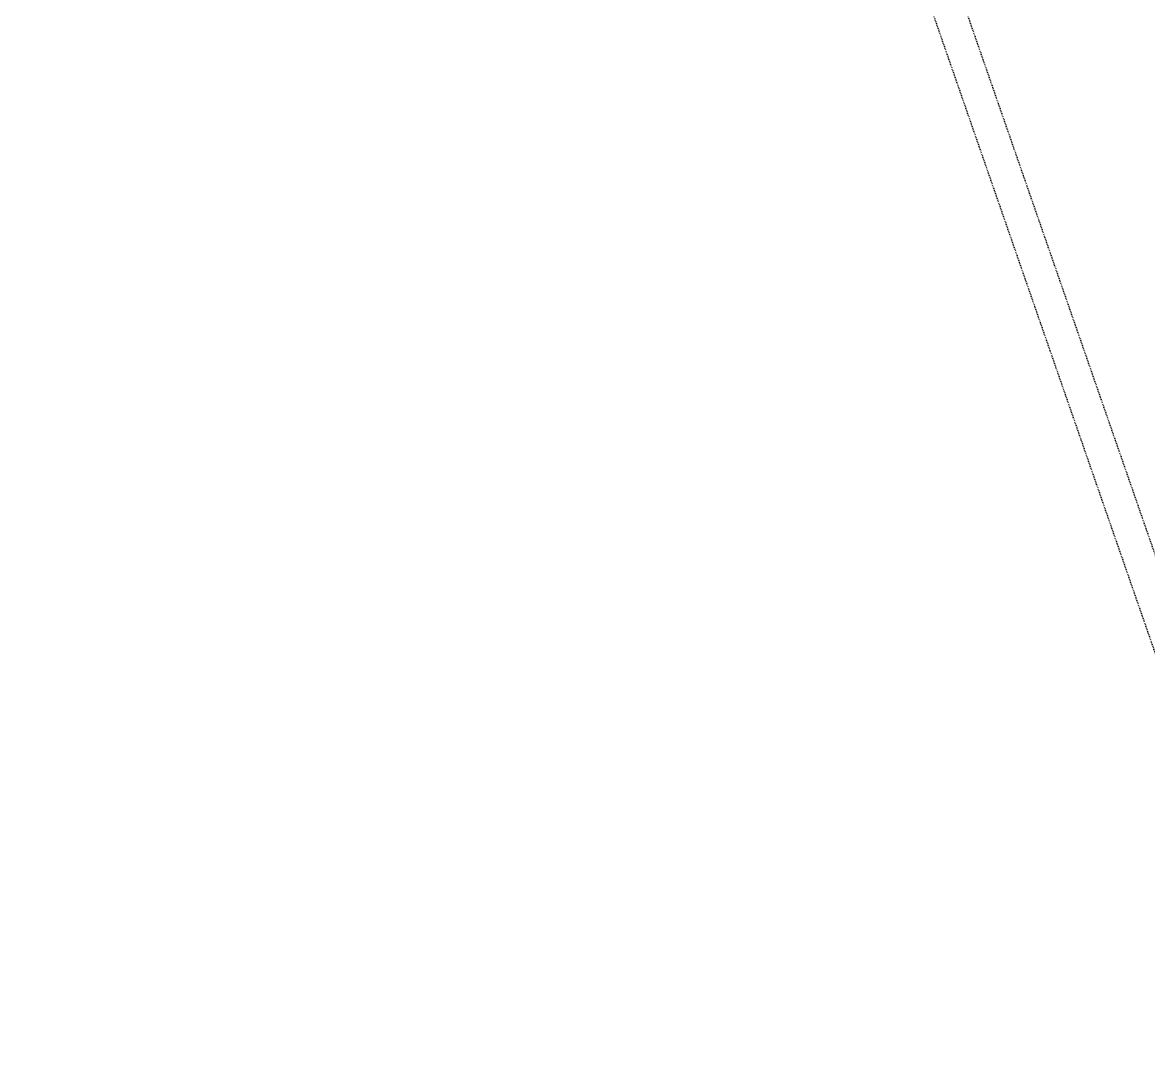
# Model space of a CAD drawing. Header units: inches. Extents: x 4821 to 127877, y 58012 to 433683.
# Drawn here: x 32671.4 to 32817.8, y 225192.6 to 225326.3 of the extents above; entities that cross this region are included whole.
import ezdxf
from ezdxf.xclip import XClip

# ---------------------------------------------------------------- set-up
doc = ezdxf.new("R2010")
doc.units = ezdxf.units.IN
doc.header["$MEASUREMENT"] = 0
doc.header["$XCLIPFRAME"] = 2
doc.linetypes.add('$1$DASHED2', pattern=[0.375, 0.25, -0.125])
doc.layers.add('$1$A-HAT', color=8, linetype='Continuous')
doc.layers.add('A-WAL-CMU', color=7, linetype='Continuous')

# ---------------------------------------------------------------- blocks, each defined once
blk = doc.blocks.new('FIRST SLAB EDGE')
at = {"layer": '$1$A-HAT', "linetype": '$1$DASHED2', "ltscale": 0.5, "extrusion": (5.69003e-07, 1.56101e-06, 1), "elevation": -2.34}
blk.add_lwpolyline([(1200907.54, -1728477.85), (1201072.75, -1728002.24), (1200907.58, -1727670.55)], dxfattribs=at)

msp = doc.modelspace()

# ---------------------------------------------------------------- block references
at = {"layer": 'A-WAL-CMU'}
ref = msp.add_blockref('FIRST SLAB EDGE', (1233747.59, 1953673.46), dxfattribs=dict(at, xscale=-1))
XClip(ref).set_block_clipping_path([(1196236.1121028436, -1729554.8924368375), (1201281.1159926755, -1720979.7328682605)])
ref = msp.add_blockref('FIRST SLAB EDGE', (1233744.19, 1953670.48), dxfattribs=dict(at, xscale=-1))
XClip(ref).set_block_clipping_path([(1196236.1121028436, -1729554.8924368375), (1201281.1159926755, -1720979.7328682605)])

doc.saveas('drawing.dxf')
